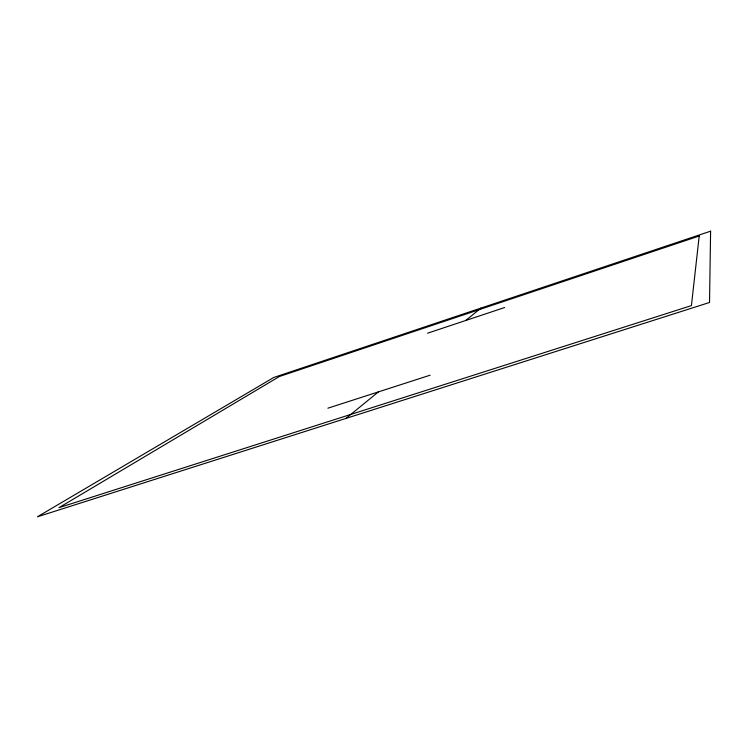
<?xml version="1.0" encoding="UTF-8"?>
<svg xmlns="http://www.w3.org/2000/svg" width="748" height="748" viewBox="0 0 748 748"><rect width="100%" height="100%" fill="white"/><g stroke="black" fill="none" stroke-linecap="round" stroke-linejoin="round"><path stroke-width="1.12" d="M345.913 418.431L378.376 391.905M465.752 320.49L480.889 308.111M427.557 333.206L504.648 307.531M327.895 408.193L430.128 375.197M710.6 231.188L709.525 302.482L37.4 516.812L273.787 377.459L710.6 231.188M699.202 236.022L691.423 305.605L58.999 507.649L279.453 376.487L699.202 236.022"/></g></svg>
